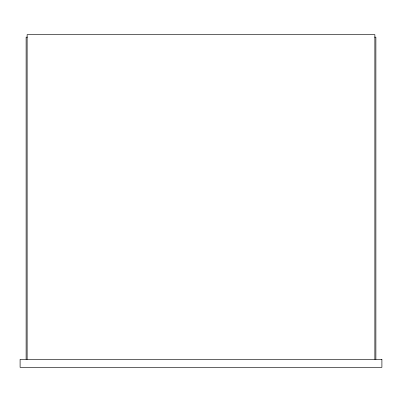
<?xml version="1.0" encoding="UTF-8"?>
<svg xmlns="http://www.w3.org/2000/svg" width="402" height="402" viewBox="0 0 402 402"><rect width="100%" height="100%" fill="white"/><g stroke="black" fill="none" stroke-linecap="round" stroke-linejoin="round"><path stroke-width="0.6" d="M27.371 37.17L26.125 37.17L26.125 359.338M374.629 37.17L375.875 37.17L375.875 359.338M374.87 359.338L374.87 34.612L27.13 34.612L27.13 359.338M381.9 359.338L20.1 359.338L20.1 367.388L381.9 367.388L381.9 359.338"/></g></svg>
